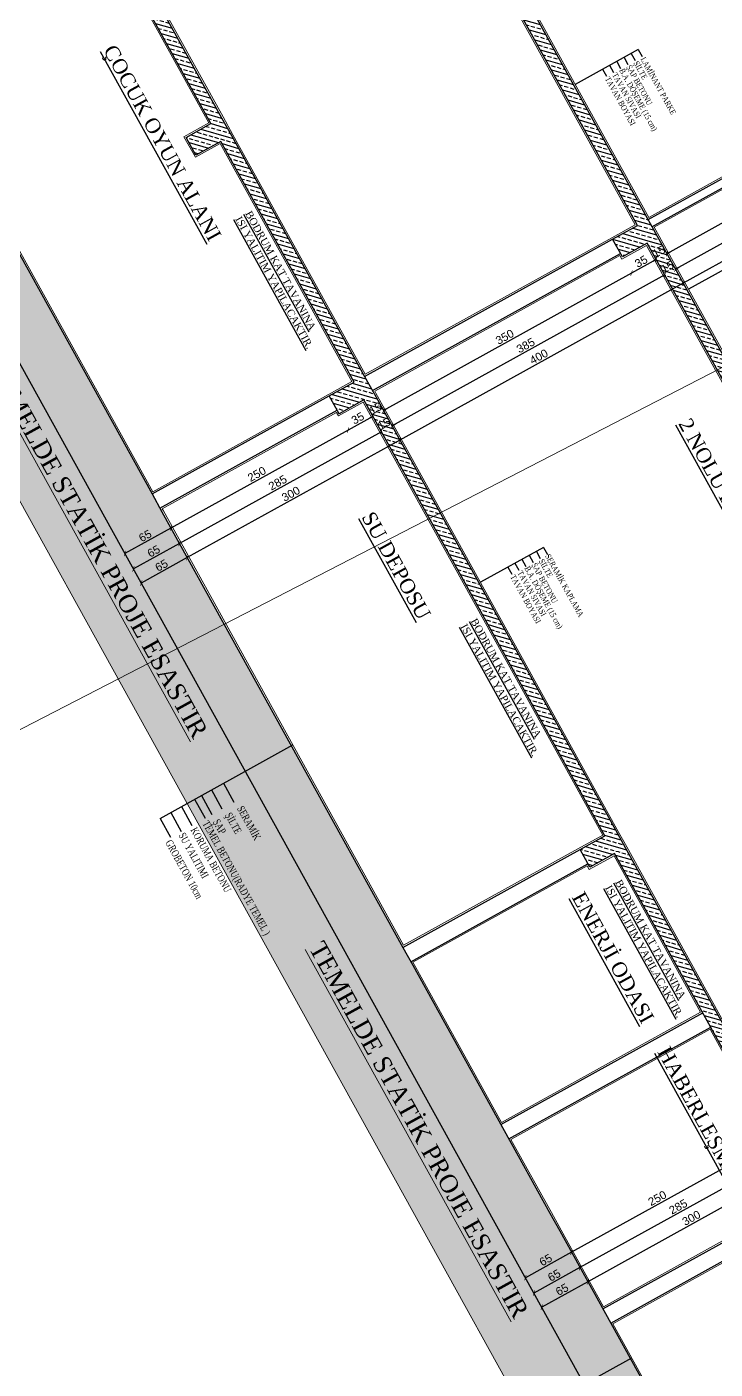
# Model space of a CAD drawing. Header units: millimetres. Extents: x 2232 to 85269, y -3593 to 5869.
# Drawn here: x 10168.6 to 10381.2, y -1411.5 to -997.1 of the extents above; entities that cross this region are included whole.
import ezdxf

# ---------------------------------------------------------------- set-up
doc = ezdxf.new("R2010")
doc.units = ezdxf.units.MM
for name, color, linetype, lineweight in [('duvar', 232, 'Continuous', 30), ('Kiris', 7, 'Continuous', 30), ('sıva iç', 21, 'Continuous', 0), ('yazı', 11, 'Continuous', 20), ('ölçü iç', 170, 'Continuous', 9), ('ÖLÇÜ İÇ', 7, 'Continuous', 9)]:
    doc.layers.add(name, color=color, linetype=linetype, lineweight=lineweight)
for name, color, linetype in [('LINES', 50, 'Continuous'), ('poz', 1, 'Continuous'), ('Standart', 7, 'Continuous'), ('Yazi', 7, 'Continuous')]:
    doc.layers.add(name, color=color, linetype=linetype)
doc.styles.add('m2', font='arial.ttf', dxfattribs={"width": 0.8, "height": 16})
doc.styles.get("Standard").update_dxf_attribs({"font": 'arial.ttf'})
doc.styles.add('Times roman', font='times.ttf')
doc.styles.add('UNIVCH', font='times.ttf', dxfattribs={"width": 0.7})
doc.dimstyles.new('zulay iç ölçü', dxfattribs={"dimtxt": 10, "dimasz": 5, "dimexe": 0.18, "dimexo": 0, "dimgap": 2, "dimtad": 3, "dimdec": 0, "dimzin": 0, "dimdsep": 46, "dimtxsty": 'Standard', "dimblk": 'ARCHTICK', "dimcen": 0.09, "dimse1": 1, "dimse2": 1, "dimadec": 0, "dimazin": 0, "dimtfac": 1, "dimtdec": 0, "dimtix": 1, "dimtofl": 0, "dimtmove": 0, "dimatfit": 3, "dimldrblk": 'ARCHTICK', "dimfxl": 1, "dimtolj": 1, "dimtzin": 0, "dimarcsym": 0})
pattern_1 = [(45, (0, 0), (-7.071068, 7.071068), []), (45, (7.071, 0), (-7.071068, 7.071068), [5, -2.5])]

# ---------------------------------------------------------------- blocks, each defined once
blk = doc.blocks.new('IDE830Entity147')
at = {"layer": 'Standart', "linetype": 'Continuous', "lineweight": -3}
h = blk.add_hatch(dxfattribs=at)
h.set_pattern_fill('ANSI33', color=171, scale=40, style=0)
h.set_pattern_definition(pattern_1)
h.paths.add_polyline_path([(1435, 35), (1000, 35), (1000, 50), (1435, 50)])
blk = doc.blocks.new('IDE830Entity148')
at = {"layer": 'Standart', "linetype": 'Continuous', "lineweight": -3}
h = blk.add_hatch(dxfattribs=at)
h.set_pattern_fill('ANSI33', color=171, scale=40, style=0)
h.set_pattern_definition(pattern_1)
h.paths.add_polyline_path([(1800, 35), (1460, 35), (1460, 50), (1800, 50)])
blk = doc.blocks.new('IDE830Entity149')
at = {"layer": 'Standart', "linetype": 'Continuous', "lineweight": -3}
h = blk.add_hatch(dxfattribs=at)
h.set_pattern_fill('ANSI33', color=171, scale=40, style=0)
h.set_pattern_definition(pattern_1)
h.paths.add_polyline_path([(2440, 35), (1825, 35), (1825, 50), (2440, 50)])
blk = doc.blocks.new('IDE830Entity150')
at = {"layer": 'Standart', "linetype": 'Continuous', "lineweight": -3}
h = blk.add_hatch(dxfattribs=at)
h.set_pattern_fill('ANSI33', color=171, scale=40, style=0)
h.set_pattern_definition(pattern_1)
h.paths.add_polyline_path([(2815, 35), (2465, 35), (2465, 50), (2815, 50)])
blk = doc.blocks.new('IDE830Entity155')
at = {"layer": 'Standart', "linetype": 'Continuous', "lineweight": -3}
h = blk.add_hatch(dxfattribs=at)
h.set_pattern_fill('ANSI33', color=171, scale=40, style=0)
h.set_pattern_definition(pattern_1)
h.paths.add_polyline_path([(2465, 0), (2440, 0), (2440, 50), (2465, 50)])
blk = doc.blocks.new('IDE830Entity156')
at = {"layer": 'Standart', "linetype": 'Continuous', "lineweight": -3}
h = blk.add_hatch(dxfattribs=at)
h.set_pattern_fill('ANSI33', color=171, scale=40, style=0)
h.set_pattern_definition(pattern_1)
h.paths.add_polyline_path([(1825, 0), (1800, 0), (1800, 50), (1825, 50)])
blk = doc.blocks.new('IDE830Entity157')
at = {"layer": 'Standart', "linetype": 'Continuous', "lineweight": -3}
h = blk.add_hatch(dxfattribs=at)
h.set_pattern_fill('ANSI33', color=171, scale=40, style=0)
h.set_pattern_definition(pattern_1)
h.paths.add_polyline_path([(1460, 0), (1435, 0), (1435, 50), (1460, 50)])
blk = doc.blocks.new('IDE830Entity161')
at = {"layer": 'Standart', "linetype": 'Continuous', "lineweight": -3}
h = blk.add_hatch(dxfattribs=at)
h.set_pattern_fill('ANSI33', color=171, scale=40, style=0)
h.set_pattern_definition(pattern_1)
h.paths.add_polyline_path([(3260, -315), (-50, -315), (-50, -250), (3260, -250)])
blk = doc.blocks.new('IDE830Entity421')
at = {"layer": 'Standart', "color": 159, "linetype": 'Continuous', "lineweight": -3}
blk.add_lwpolyline([(1435, 35), (1000, 35)], dxfattribs=at)
blk = doc.blocks.new('IDE830Entity422')
at = {"layer": 'Standart', "color": 159, "linetype": 'Continuous', "lineweight": -3}
blk.add_lwpolyline([(1000, 50), (1435, 50)], dxfattribs=at)
blk = doc.blocks.new('IDE830Entity423')
at = {"layer": 'Standart', "color": 159, "linetype": 'Continuous', "lineweight": -3}
blk.add_lwpolyline([(1435, 50), (1460, 50)], dxfattribs=at)
blk = doc.blocks.new('IDE830Entity424')
at = {"layer": 'Standart', "color": 159, "linetype": 'Continuous', "lineweight": -3}
blk.add_lwpolyline([(1800, 35), (1460, 35)], dxfattribs=at)
blk = doc.blocks.new('IDE830Entity425')
at = {"layer": 'Standart', "color": 159, "linetype": 'Continuous', "lineweight": -3}
blk.add_lwpolyline([(1460, 50), (1800, 50)], dxfattribs=at)
blk = doc.blocks.new('IDE830Entity426')
at = {"layer": 'Standart', "color": 159, "linetype": 'Continuous', "lineweight": -3}
blk.add_lwpolyline([(1800, 50), (1825, 50)], dxfattribs=at)
blk = doc.blocks.new('IDE830Entity427')
at = {"layer": 'Standart', "color": 159, "linetype": 'Continuous', "lineweight": -3}
blk.add_lwpolyline([(2440, 35), (1825, 35)], dxfattribs=at)
blk = doc.blocks.new('IDE830Entity428')
at = {"layer": 'Standart', "color": 159, "linetype": 'Continuous', "lineweight": -3}
blk.add_lwpolyline([(1825, 50), (2440, 50)], dxfattribs=at)
blk = doc.blocks.new('IDE830Entity429')
at = {"layer": 'Standart', "color": 159, "linetype": 'Continuous', "lineweight": -3}
blk.add_lwpolyline([(2440, 50), (2465, 50)], dxfattribs=at)
blk = doc.blocks.new('IDE830Entity430')
at = {"layer": 'Standart', "color": 159, "linetype": 'Continuous', "lineweight": -3}
blk.add_lwpolyline([(2815, 35), (2465, 35)], dxfattribs=at)
blk = doc.blocks.new('IDE830Entity431')
at = {"layer": 'Standart', "color": 159, "linetype": 'Continuous', "lineweight": -3}
blk.add_lwpolyline([(2465, 50), (2815, 50)], dxfattribs=at)
blk = doc.blocks.new('IDE830Entity444')
at = {"layer": 'Standart', "color": 159, "linetype": 'Continuous', "lineweight": -3}
blk.add_lwpolyline([(2440, 0), (2440, 35)], dxfattribs=at)
blk = doc.blocks.new('IDE830Entity445')
at = {"layer": 'Standart', "color": 159, "linetype": 'Continuous', "lineweight": -3}
blk.add_lwpolyline([(2465, 0), (2440, 0)], dxfattribs=at)
blk = doc.blocks.new('IDE830Entity446')
at = {"layer": 'Standart', "color": 159, "linetype": 'Continuous', "lineweight": -3}
blk.add_lwpolyline([(1800, 0), (1800, 35)], dxfattribs=at)
blk = doc.blocks.new('IDE830Entity447')
at = {"layer": 'Standart', "color": 159, "linetype": 'Continuous', "lineweight": -3}
blk.add_lwpolyline([(1825, 0), (1800, 0)], dxfattribs=at)
blk = doc.blocks.new('IDE830Entity448')
at = {"layer": 'Standart', "color": 159, "linetype": 'Continuous', "lineweight": -3}
blk.add_lwpolyline([(1435, 0), (1435, 35)], dxfattribs=at)
blk = doc.blocks.new('IDE830Entity449')
at = {"layer": 'Standart', "color": 159, "linetype": 'Continuous', "lineweight": -3}
blk.add_lwpolyline([(1460, 0), (1435, 0)], dxfattribs=at)
blk = doc.blocks.new('IDE830Entity479')
at = {"layer": 'Standart', "color": 159, "linetype": 'Continuous', "lineweight": -3}
blk.add_lwpolyline([(1460, 35), (1460, 0)], dxfattribs=at)
blk = doc.blocks.new('IDE830Entity480')
at = {"layer": 'Standart', "color": 159, "linetype": 'Continuous', "lineweight": -3}
blk.add_lwpolyline([(1825, 35), (1825, 0)], dxfattribs=at)
blk = doc.blocks.new('IDE830Entity481')
at = {"layer": 'Standart', "color": 159, "linetype": 'Continuous', "lineweight": -3}
blk.add_lwpolyline([(2465, 35), (2465, 0)], dxfattribs=at)
blk = doc.blocks.new('IDE830Entity485')
at = {"layer": 'Standart', "color": 159, "linetype": 'Continuous', "lineweight": -3}
blk.add_lwpolyline([(3260, -315), (-50, -315)], dxfattribs=at)
blk = doc.blocks.new('IDE830Entity710')
at = {"layer": 'Standart', "color": 159, "linetype": 'Continuous', "lineweight": -3}
blk.add_lwpolyline([(1435, -250), (1800, -250)], dxfattribs=at)
blk = doc.blocks.new('IDE830Entity711')
at = {"layer": 'Standart', "color": 159, "linetype": 'Continuous', "lineweight": -3}
blk.add_lwpolyline([(1800, -250), (1825, -250)], dxfattribs=at)
blk = doc.blocks.new('IDE830Entity712')
at = {"layer": 'Standart', "color": 159, "linetype": 'Continuous', "lineweight": -3}
blk.add_lwpolyline([(1825, -250), (2440, -250)], dxfattribs=at)
blk = doc.blocks.new('IDE830Entity713')
at = {"layer": 'Standart', "color": 159, "linetype": 'Continuous', "lineweight": -3}
blk.add_lwpolyline([(2440, -250), (2465, -250)], dxfattribs=at)
blk = doc.blocks.new('IDE830Entity714')
at = {"layer": 'Standart', "color": 159, "linetype": 'Continuous', "lineweight": -3}
blk.add_lwpolyline([(2465, -250), (2815, -250)], dxfattribs=at)
blk = doc.blocks.new('IDE830Entity715')
at = {"layer": 'Standart', "color": 159, "linetype": 'Continuous', "lineweight": -3}
blk.add_lwpolyline([(2815, -250), (2840, -250)], dxfattribs=at)
blk = doc.blocks.new('IDE830Entity716')
at = {"layer": 'Standart', "color": 159, "linetype": 'Continuous', "lineweight": -3}
blk.add_lwpolyline([(2840, -250), (3235, -250)], dxfattribs=at)
blk = doc.blocks.new('IDE830Entity87')
at = {"layer": 'Standart', "linetype": 'Continuous', "lineweight": -3}
h = blk.add_hatch(dxfattribs=at)
h.set_pattern_fill('ANSI33', color=171, scale=40, style=0)
h.set_pattern_definition(pattern_1)
h.paths.add_polyline_path([(2440, 1335), (1825, 1335), (1825, 1350), (2440, 1350)])
blk = doc.blocks.new('IDE830Entity88')
at = {"layer": 'Standart', "linetype": 'Continuous', "lineweight": -3}
h = blk.add_hatch(dxfattribs=at)
h.set_pattern_fill('ANSI33', color=171, scale=40, style=0)
h.set_pattern_definition(pattern_1)
h.paths.add_polyline_path([(1800, 1335), (1460, 1335), (1460, 1350), (1800, 1350)])
blk = doc.blocks.new('IDE830Entity96')
at = {"layer": 'Standart', "linetype": 'Continuous', "lineweight": -3}
h = blk.add_hatch(dxfattribs=at)
h.set_pattern_fill('ANSI33', color=171, scale=40, style=0)
h.set_pattern_definition(pattern_1)
h.paths.add_polyline_path([(1825, 1300), (1800, 1300), (1800, 1350), (1825, 1350)])
blk = doc.blocks.new('IDE830Entity269')
at = {"layer": 'Standart', "color": 159, "linetype": 'Continuous', "lineweight": -3}
blk.add_lwpolyline([(2440, 1335), (1825, 1335)], dxfattribs=at)
blk = doc.blocks.new('IDE830Entity270')
at = {"layer": 'Standart', "color": 159, "linetype": 'Continuous', "lineweight": -3}
blk.add_lwpolyline([(1800, 1335), (1460, 1335)], dxfattribs=at)
blk = doc.blocks.new('IDE830Entity282')
at = {"layer": 'Standart', "color": 159, "linetype": 'Continuous', "lineweight": -3}
blk.add_lwpolyline([(1800, 1300), (1800, 1335)], dxfattribs=at)
blk = doc.blocks.new('IDE830Entity283')
at = {"layer": 'Standart', "color": 159, "linetype": 'Continuous', "lineweight": -3}
blk.add_lwpolyline([(1825, 1300), (1800, 1300)], dxfattribs=at)
blk = doc.blocks.new('IDE830Entity458')
at = {"layer": 'Standart', "color": 159, "linetype": 'Continuous', "lineweight": -3}
blk.add_lwpolyline([(1825, 1335), (1825, 1300)], dxfattribs=at)
blk = doc.blocks.new('tyutyu')
at = {"layer": 'Standart', "color": 159, "linetype": 'Continuous', "lineweight": -3}
blk.add_lwpolyline([(1027426.5, -397112), (1027426.5, -397062), (1030686.5, -397062)], dxfattribs=at)
at = {"layer": 'Standart'}
for name, p in [('IDE830Entity88', (1027426.5, -398412)), ('IDE830Entity96', (1027426.5, -398412)), ('IDE830Entity87', (1027426.5, -398412)), ('IDE830Entity270', (1027426.5, -398412)), ('IDE830Entity282', (1027426.5, -398412)), ('IDE830Entity269', (1027426.5, -398412)), ('IDE830Entity458', (1027426.5, -398412)), ('IDE830Entity283', (1027426.5, -398412)), ('IDE830Entity147', (1027426.5, -397512)), ('IDE830Entity422', (1027426.5, -397512)), ('IDE830Entity157', (1027426.5, -397512)), ('IDE830Entity423', (1027426.5, -397512)), ('IDE830Entity148', (1027426.5, -397512)), ('IDE830Entity425', (1027426.5, -397512)), ('IDE830Entity156', (1027426.5, -397512)), ('IDE830Entity426', (1027426.5, -397512)), ('IDE830Entity149', (1027426.5, -397512)), ('IDE830Entity428', (1027426.5, -397512)), ('IDE830Entity155', (1027426.5, -397512)), ('IDE830Entity429', (1027426.5, -397512)), ('IDE830Entity150', (1027426.5, -397512)), ('IDE830Entity431', (1027426.5, -397512)), ('IDE830Entity421', (1027426.5, -397512)), ('IDE830Entity448', (1027426.5, -397512)), ('IDE830Entity424', (1027426.5, -397512)), ('IDE830Entity479', (1027426.5, -397512)), ('IDE830Entity446', (1027426.5, -397512)), ('IDE830Entity427', (1027426.5, -397512)), ('IDE830Entity480', (1027426.5, -397512)), ('IDE830Entity444', (1027426.5, -397512)), ('IDE830Entity430', (1027426.5, -397512)), ('IDE830Entity481', (1027426.5, -397512)), ('IDE830Entity449', (1027426.5, -397512)), ('IDE830Entity447', (1027426.5, -397512)), ('IDE830Entity445', (1027426.5, -397512)), ('IDE830Entity161', (1027426.5, -397512)), ('IDE830Entity710', (1027426.5, -397512)), ('IDE830Entity711', (1027426.5, -397512)), ('IDE830Entity712', (1027426.5, -397512)), ('IDE830Entity713', (1027426.5, -397512)), ('IDE830Entity714', (1027426.5, -397512)), ('IDE830Entity715', (1027426.5, -397512)), ('IDE830Entity716', (1027426.5, -397512)), ('IDE830Entity485', (1027426.5, -397512))]:
    blk.add_blockref(name, p, dxfattribs=at)
blk = doc.blocks.new('_ArchTick')
at = {"color": 0, "linetype": 'ByBlock', "const_width": 0.15}
blk.add_lwpolyline([(-0.5, -0.5), (0.5, 0.5)], dxfattribs=at)
blk = doc.blocks.new('*D2449')
at = {"layer": 'Defpoints', "color": 0, "transparency": 16777216}
for p in [(661177.2, -127128.5), (661187, -127378.5), (661204.5, -127378.5)]:
    blk.add_point(p, dxfattribs=at)
at = {"layer": 'ÖLÇÜ İÇ', "color": 0, "lineweight": -2, "transparency": 16777216}
blk.add_line((661204.5, -127128.5), (661204.5, -127378.5), dxfattribs=at)
at = {"layer": 'ÖLÇÜ İÇ', "color": 0, "lineweight": -2, "transparency": 16777216, "xscale": 5, "yscale": 5, "zscale": 5}
for p, rotation in [((661204.5, -127128.5), 90), ((661204.5, -127378.5), 270)]:
    blk.add_blockref('_ArchTick', p, dxfattribs=dict(at, rotation=rotation))
at = {"layer": 'ÖLÇÜ İÇ', "color": 0, "transparency": 16777216, "insert": (661197.5, -127253.5), "char_height": 10, "attachment_point": 5, "rotation": 90}
blk.add_mtext('\\A1;250', dxfattribs=at)
blk = doc.blocks.new('*D2450')
at = {"layer": 'Defpoints', "color": 0, "transparency": 16777216}
for p in [(661246.2, -127078.5), (661246.2, -127378.5), (661246.2, -127378.5)]:
    blk.add_point(p, dxfattribs=at)
at = {"layer": 'ÖLÇÜ İÇ', "color": 0, "lineweight": -2, "transparency": 16777216}
blk.add_line((661246.2, -127078.5), (661246.2, -127378.5), dxfattribs=at)
at = {"layer": 'ÖLÇÜ İÇ', "color": 0, "lineweight": -2, "transparency": 16777216, "xscale": 5, "yscale": 5, "zscale": 5}
for p, rotation in [((661246.2, -127078.5), 90), ((661246.2, -127378.5), 270)]:
    blk.add_blockref('_ArchTick', p, dxfattribs=dict(at, rotation=rotation))
at = {"layer": 'ÖLÇÜ İÇ', "color": 0, "transparency": 16777216, "insert": (661239.2, -127228.5), "char_height": 10, "attachment_point": 5, "rotation": 90}
blk.add_mtext('\\A1;300', dxfattribs=at)
blk = doc.blocks.new('*D2453')
at = {"layer": 'Defpoints', "color": 0, "transparency": 16777216}
for p in [(661246.2, -128078.5), (661246.2, -128143.5), (661246.2, -128143.5)]:
    blk.add_point(p, dxfattribs=at)
at = {"layer": 'ÖLÇÜ İÇ', "color": 0, "lineweight": -2, "transparency": 16777216}
blk.add_line((661246.2, -128078.5), (661246.2, -128143.5), dxfattribs=at)
at = {"layer": 'ÖLÇÜ İÇ', "color": 0, "lineweight": -2, "transparency": 16777216, "xscale": 5, "yscale": 5, "zscale": 5}
for p, rotation in [((661246.2, -128078.5), 90), ((661246.2, -128143.5), 270)]:
    blk.add_blockref('_ArchTick', p, dxfattribs=dict(at, rotation=rotation))
at = {"layer": 'ÖLÇÜ İÇ', "color": 0, "transparency": 16777216, "insert": (661239.2, -128111), "char_height": 10, "attachment_point": 5, "rotation": 90}
blk.add_mtext('\\A1;65', dxfattribs=at)
blk = doc.blocks.new('*D2463')
at = {"layer": 'Defpoints', "color": 0, "transparency": 16777216}
for p in [(661178.9, -127093.5), (661226.2, -127378.5), (661226.2, -127378.5)]:
    blk.add_point(p, dxfattribs=at)
at = {"layer": 'ÖLÇÜ İÇ', "color": 0, "lineweight": -2, "transparency": 16777216}
blk.add_line((661226.2, -127093.5), (661226.2, -127378.5), dxfattribs=at)
at = {"layer": 'ÖLÇÜ İÇ', "color": 0, "lineweight": -2, "transparency": 16777216, "xscale": 5, "yscale": 5, "zscale": 5}
for p, rotation in [((661226.2, -127093.5), 90), ((661226.2, -127378.5), 270)]:
    blk.add_blockref('_ArchTick', p, dxfattribs=dict(at, rotation=rotation))
at = {"layer": 'ÖLÇÜ İÇ', "color": 0, "transparency": 16777216, "insert": (661219.2, -127236), "char_height": 10, "attachment_point": 5, "rotation": 90}
blk.add_mtext('\\A1;285', dxfattribs=at)
blk = doc.blocks.new('*D2464')
at = {"layer": 'Defpoints', "color": 0, "transparency": 16777216}
for p in [(661197.5, -127378.5), (661197.5, -127393.5), (661204.5, -127393.5)]:
    blk.add_point(p, dxfattribs=at)
at = {"layer": 'ÖLÇÜ İÇ', "color": 0, "lineweight": -2, "transparency": 16777216}
for p, q in [((661204.5, -127378.5), (661204.5, -127373.5)), ((661204.5, -127393.5), (661204.5, -127398.5))]:
    blk.add_line(p, q, dxfattribs=at)
at = {"layer": 'ÖLÇÜ İÇ', "color": 0, "lineweight": -2, "transparency": 16777216, "xscale": 5, "yscale": 5, "zscale": 5}
for p, rotation in [((661204.5, -127378.5), 270), ((661204.5, -127393.5), 90)]:
    blk.add_blockref('_ArchTick', p, dxfattribs=dict(at, rotation=rotation))
at = {"layer": 'ÖLÇÜ İÇ', "color": 0, "transparency": 16777216, "insert": (661197.5, -127386), "char_height": 10, "attachment_point": 5, "rotation": 90}
blk.add_mtext('\\A1;15', dxfattribs=at)
blk = doc.blocks.new('*D2465')
at = {"layer": 'Defpoints', "color": 0, "transparency": 16777216}
for p in [(661197.5, -127393.5), (661177.2, -127428.5), (661204.5, -127428.5)]:
    blk.add_point(p, dxfattribs=at)
at = {"layer": 'ÖLÇÜ İÇ', "color": 0, "lineweight": -2, "transparency": 16777216}
blk.add_line((661204.5, -127393.5), (661204.5, -127428.5), dxfattribs=at)
at = {"layer": 'ÖLÇÜ İÇ', "color": 0, "lineweight": -2, "transparency": 16777216, "xscale": 5, "yscale": 5, "zscale": 5}
for p, rotation in [((661204.5, -127393.5), 90), ((661204.5, -127428.5), 270)]:
    blk.add_blockref('_ArchTick', p, dxfattribs=dict(at, rotation=rotation))
at = {"layer": 'ÖLÇÜ İÇ', "color": 0, "transparency": 16777216, "insert": (661197.5, -127411), "char_height": 10, "attachment_point": 5, "rotation": 90}
blk.add_mtext('\\A1;35', dxfattribs=at)
blk = doc.blocks.new('*D2466')
at = {"layer": 'Defpoints', "color": 0, "transparency": 16777216}
for p in [(661177.2, -127428.5), (661187, -127778.5), (661204.5, -127778.5)]:
    blk.add_point(p, dxfattribs=at)
at = {"layer": 'ÖLÇÜ İÇ', "color": 0, "lineweight": -2, "transparency": 16777216}
blk.add_line((661204.5, -127428.5), (661204.5, -127778.5), dxfattribs=at)
at = {"layer": 'ÖLÇÜ İÇ', "color": 0, "lineweight": -2, "transparency": 16777216, "xscale": 5, "yscale": 5, "zscale": 5}
for p, rotation in [((661204.5, -127428.5), 90), ((661204.5, -127778.5), 270)]:
    blk.add_blockref('_ArchTick', p, dxfattribs=dict(at, rotation=rotation))
at = {"layer": 'ÖLÇÜ İÇ', "color": 0, "transparency": 16777216, "insert": (661197.5, -127603.5), "char_height": 10, "attachment_point": 5, "rotation": 90}
blk.add_mtext('\\A1;350', dxfattribs=at)
blk = doc.blocks.new('*D2467')
at = {"layer": 'Defpoints', "color": 0, "transparency": 16777216}
for p in [(661246.2, -127378.5), (661246.2, -127778.5), (661246.2, -127778.5)]:
    blk.add_point(p, dxfattribs=at)
at = {"layer": 'ÖLÇÜ İÇ', "color": 0, "lineweight": -2, "transparency": 16777216}
blk.add_line((661246.2, -127378.5), (661246.2, -127778.5), dxfattribs=at)
at = {"layer": 'ÖLÇÜ İÇ', "color": 0, "lineweight": -2, "transparency": 16777216, "xscale": 5, "yscale": 5, "zscale": 5}
for p, rotation in [((661246.2, -127378.5), 90), ((661246.2, -127778.5), 270)]:
    blk.add_blockref('_ArchTick', p, dxfattribs=dict(at, rotation=rotation))
at = {"layer": 'ÖLÇÜ İÇ', "color": 0, "transparency": 16777216, "insert": (661239.2, -127578.5), "char_height": 10, "attachment_point": 5, "rotation": 90}
blk.add_mtext('\\A1;400', dxfattribs=at)
blk = doc.blocks.new('*D2468')
at = {"layer": 'Defpoints', "color": 0, "transparency": 16777216}
for p in [(661221, -127378.5), (661178.9, -127393.5), (661226.2, -127393.5)]:
    blk.add_point(p, dxfattribs=at)
at = {"layer": 'ÖLÇÜ İÇ', "color": 0, "lineweight": -2, "transparency": 16777216}
for p, q in [((661226.2, -127378.5), (661226.2, -127373.5)), ((661226.2, -127393.5), (661226.2, -127398.5))]:
    blk.add_line(p, q, dxfattribs=at)
at = {"layer": 'ÖLÇÜ İÇ', "color": 0, "lineweight": -2, "transparency": 16777216, "xscale": 5, "yscale": 5, "zscale": 5}
for p, rotation in [((661226.2, -127378.5), 270), ((661226.2, -127393.5), 90)]:
    blk.add_blockref('_ArchTick', p, dxfattribs=dict(at, rotation=rotation))
at = {"layer": 'ÖLÇÜ İÇ', "color": 0, "transparency": 16777216, "insert": (661219.2, -127386), "char_height": 10, "attachment_point": 5, "rotation": 90}
blk.add_mtext('\\A1;15', dxfattribs=at)
blk = doc.blocks.new('*D2469')
at = {"layer": 'Defpoints', "color": 0, "transparency": 16777216}
for p in [(661178.9, -127393.5), (661226.2, -127778.5), (661226.2, -127778.5)]:
    blk.add_point(p, dxfattribs=at)
at = {"layer": 'ÖLÇÜ İÇ', "color": 0, "lineweight": -2, "transparency": 16777216}
blk.add_line((661226.2, -127393.5), (661226.2, -127778.5), dxfattribs=at)
at = {"layer": 'ÖLÇÜ İÇ', "color": 0, "lineweight": -2, "transparency": 16777216, "xscale": 5, "yscale": 5, "zscale": 5}
for p, rotation in [((661226.2, -127393.5), 90), ((661226.2, -127778.5), 270)]:
    blk.add_blockref('_ArchTick', p, dxfattribs=dict(at, rotation=rotation))
at = {"layer": 'ÖLÇÜ İÇ', "color": 0, "transparency": 16777216, "insert": (661219.2, -127586), "char_height": 10, "attachment_point": 5, "rotation": 90}
blk.add_mtext('\\A1;385', dxfattribs=at)
blk = doc.blocks.new('*D2470')
at = {"layer": 'Defpoints', "color": 0, "transparency": 16777216}
for p in [(661197.5, -127778.5), (661197.5, -127793.5), (661204.5, -127793.5)]:
    blk.add_point(p, dxfattribs=at)
at = {"layer": 'ÖLÇÜ İÇ', "color": 0, "lineweight": -2, "transparency": 16777216}
for p, q in [((661204.5, -127778.5), (661204.5, -127773.5)), ((661204.5, -127793.5), (661204.5, -127798.5))]:
    blk.add_line(p, q, dxfattribs=at)
at = {"layer": 'ÖLÇÜ İÇ', "color": 0, "lineweight": -2, "transparency": 16777216, "xscale": 5, "yscale": 5, "zscale": 5}
for p, rotation in [((661204.5, -127778.5), 270), ((661204.5, -127793.5), 90)]:
    blk.add_blockref('_ArchTick', p, dxfattribs=dict(at, rotation=rotation))
at = {"layer": 'ÖLÇÜ İÇ', "color": 0, "transparency": 16777216, "insert": (661197.5, -127786), "char_height": 10, "attachment_point": 5, "rotation": 90}
blk.add_mtext('\\A1;15', dxfattribs=at)
blk = doc.blocks.new('*D2477')
at = {"layer": 'Defpoints', "color": 0, "transparency": 16777216}
for p in [(661204.5, -128078.5), (661204.5, -128143.5), (661204.5, -128143.5)]:
    blk.add_point(p, dxfattribs=at)
at = {"layer": 'ÖLÇÜ İÇ', "color": 0, "lineweight": -2, "transparency": 16777216}
blk.add_line((661204.5, -128078.5), (661204.5, -128143.5), dxfattribs=at)
at = {"layer": 'ÖLÇÜ İÇ', "color": 0, "lineweight": -2, "transparency": 16777216, "xscale": 5, "yscale": 5, "zscale": 5}
for p, rotation in [((661204.5, -128078.5), 90), ((661204.5, -128143.5), 270)]:
    blk.add_blockref('_ArchTick', p, dxfattribs=dict(at, rotation=rotation))
at = {"layer": 'ÖLÇÜ İÇ', "color": 0, "transparency": 16777216, "insert": (661197.5, -128111), "char_height": 10, "attachment_point": 5, "rotation": 90}
blk.add_mtext('\\A1;65', dxfattribs=at)
blk = doc.blocks.new('*D2471')
at = {"layer": 'Defpoints', "color": 0, "transparency": 16777216}
for p in [(661197.5, -127793.5), (661177.2, -127828.5), (661204.5, -127828.5)]:
    blk.add_point(p, dxfattribs=at)
at = {"layer": 'ÖLÇÜ İÇ', "color": 0, "lineweight": -2, "transparency": 16777216}
blk.add_line((661204.5, -127793.5), (661204.5, -127828.5), dxfattribs=at)
at = {"layer": 'ÖLÇÜ İÇ', "color": 0, "lineweight": -2, "transparency": 16777216, "xscale": 5, "yscale": 5, "zscale": 5}
for p, rotation in [((661204.5, -127793.5), 90), ((661204.5, -127828.5), 270)]:
    blk.add_blockref('_ArchTick', p, dxfattribs=dict(at, rotation=rotation))
at = {"layer": 'ÖLÇÜ İÇ', "color": 0, "transparency": 16777216, "insert": (661197.5, -127811), "char_height": 10, "attachment_point": 5, "rotation": 90}
blk.add_mtext('\\A1;35', dxfattribs=at)
blk = doc.blocks.new('*D2472')
at = {"layer": 'Defpoints', "color": 0, "transparency": 16777216}
for p in [(661177.2, -127828.5), (661187, -128078.5), (661204.5, -128078.5)]:
    blk.add_point(p, dxfattribs=at)
at = {"layer": 'ÖLÇÜ İÇ', "color": 0, "lineweight": -2, "transparency": 16777216}
blk.add_line((661204.5, -127828.5), (661204.5, -128078.5), dxfattribs=at)
at = {"layer": 'ÖLÇÜ İÇ', "color": 0, "lineweight": -2, "transparency": 16777216, "xscale": 5, "yscale": 5, "zscale": 5}
for p, rotation in [((661204.5, -127828.5), 90), ((661204.5, -128078.5), 270)]:
    blk.add_blockref('_ArchTick', p, dxfattribs=dict(at, rotation=rotation))
at = {"layer": 'ÖLÇÜ İÇ', "color": 0, "transparency": 16777216, "insert": (661197.5, -127953.5), "char_height": 10, "attachment_point": 5, "rotation": 90}
blk.add_mtext('\\A1;250', dxfattribs=at)
blk = doc.blocks.new('*D2473')
at = {"layer": 'Defpoints', "color": 0, "transparency": 16777216}
for p in [(661246.2, -127778.5), (661246.2, -128078.5), (661246.2, -128078.5)]:
    blk.add_point(p, dxfattribs=at)
at = {"layer": 'ÖLÇÜ İÇ', "color": 0, "lineweight": -2, "transparency": 16777216}
blk.add_line((661246.2, -127778.5), (661246.2, -128078.5), dxfattribs=at)
at = {"layer": 'ÖLÇÜ İÇ', "color": 0, "lineweight": -2, "transparency": 16777216, "xscale": 5, "yscale": 5, "zscale": 5}
for p, rotation in [((661246.2, -127778.5), 90), ((661246.2, -128078.5), 270)]:
    blk.add_blockref('_ArchTick', p, dxfattribs=dict(at, rotation=rotation))
at = {"layer": 'ÖLÇÜ İÇ', "color": 0, "transparency": 16777216, "insert": (661239.2, -127928.5), "char_height": 10, "attachment_point": 5, "rotation": 90}
blk.add_mtext('\\A1;300', dxfattribs=at)
blk = doc.blocks.new('*D2474')
at = {"layer": 'Defpoints', "color": 0, "transparency": 16777216}
for p in [(661221, -127778.5), (661178.9, -127793.5), (661226.2, -127793.5)]:
    blk.add_point(p, dxfattribs=at)
at = {"layer": 'ÖLÇÜ İÇ', "color": 0, "lineweight": -2, "transparency": 16777216}
for p, q in [((661226.2, -127778.5), (661226.2, -127773.5)), ((661226.2, -127793.5), (661226.2, -127798.5))]:
    blk.add_line(p, q, dxfattribs=at)
at = {"layer": 'ÖLÇÜ İÇ', "color": 0, "lineweight": -2, "transparency": 16777216, "xscale": 5, "yscale": 5, "zscale": 5}
for p, rotation in [((661226.2, -127778.5), 270), ((661226.2, -127793.5), 90)]:
    blk.add_blockref('_ArchTick', p, dxfattribs=dict(at, rotation=rotation))
at = {"layer": 'ÖLÇÜ İÇ', "color": 0, "transparency": 16777216, "insert": (661219.2, -127786), "char_height": 10, "attachment_point": 5, "rotation": 90}
blk.add_mtext('\\A1;15', dxfattribs=at)
blk = doc.blocks.new('*D2475')
at = {"layer": 'Defpoints', "color": 0, "transparency": 16777216}
for p in [(661178.9, -127793.5), (661226.2, -128078.5), (661226.2, -128078.5)]:
    blk.add_point(p, dxfattribs=at)
at = {"layer": 'ÖLÇÜ İÇ', "color": 0, "lineweight": -2, "transparency": 16777216}
blk.add_line((661226.2, -127793.5), (661226.2, -128078.5), dxfattribs=at)
at = {"layer": 'ÖLÇÜ İÇ', "color": 0, "lineweight": -2, "transparency": 16777216, "xscale": 5, "yscale": 5, "zscale": 5}
for p, rotation in [((661226.2, -127793.5), 90), ((661226.2, -128078.5), 270)]:
    blk.add_blockref('_ArchTick', p, dxfattribs=dict(at, rotation=rotation))
at = {"layer": 'ÖLÇÜ İÇ', "color": 0, "transparency": 16777216, "insert": (661219.2, -127936), "char_height": 10, "attachment_point": 5, "rotation": 90}
blk.add_mtext('\\A1;285', dxfattribs=at)
blk = doc.blocks.new('*D2476')
at = {"layer": 'Defpoints', "color": 0, "transparency": 16777216}
for p in [(661226.2, -128078.5), (661226.2, -128143.5), (661226.2, -128143.5)]:
    blk.add_point(p, dxfattribs=at)
at = {"layer": 'ÖLÇÜ İÇ', "color": 0, "lineweight": -2, "transparency": 16777216}
blk.add_line((661226.2, -128078.5), (661226.2, -128143.5), dxfattribs=at)
at = {"layer": 'ÖLÇÜ İÇ', "color": 0, "lineweight": -2, "transparency": 16777216, "xscale": 5, "yscale": 5, "zscale": 5}
for p, rotation in [((661226.2, -128078.5), 90), ((661226.2, -128143.5), 270)]:
    blk.add_blockref('_ArchTick', p, dxfattribs=dict(at, rotation=rotation))
at = {"layer": 'ÖLÇÜ İÇ', "color": 0, "transparency": 16777216, "insert": (661219.2, -128111), "char_height": 10, "attachment_point": 5, "rotation": 90}
blk.add_mtext('\\A1;65', dxfattribs=at)
blk = doc.blocks.new('fgfd')
blk.add_polyline3d([(1156094.7, -438306.3, -138060.7), (1154059.6, -439355.5, -138060.7), (1156378.6, -446612.4, -138060.7), (1156460.8, -446945.8, -138060.7), (1156504.9, -447124.5, -138060.7)])
at = {"layer": 'LINES', "linetype": 'Continuous', "style": 'm2', "width": 0.8}
blk.add_text('TURGUT ÖZEL CAD.', height=361.382, rotation=293.0887, dxfattribs=at).set_placement((1153131.5, -439636.4))
blk = doc.blocks.new('DFGFDGHN')
at = {"layer": 'ÖLÇÜ İÇ'}
for base, p1, p2, picture, middle in [((661246.2, -127378.5), (661246.2, -127078.5), (661246.2, -127378.5), '*D2450', (661239.2, -127228.5)), ((661204.5, -127378.5), (661177.2, -127128.5), (661187, -127378.5), '*D2449', (661197.5, -127253.5)), ((661226.2, -127393.5), (661221, -127378.5), (661178.9, -127393.5), '*D2468', (661219.2, -127386)), ((661204.5, -127393.5), (661197.5, -127378.5), (661197.5, -127393.5), '*D2464', (661197.5, -127386)), ((661246.2, -127778.5), (661246.2, -127378.5), (661246.2, -127778.5), '*D2467', (661239.2, -127578.5)), ((661204.5, -127428.5), (661197.5, -127393.5), (661177.2, -127428.5), '*D2465', (661197.5, -127411)), ((661204.5, -127778.5), (661177.2, -127428.5), (661187, -127778.5), '*D2466', (661197.5, -127603.5)), ((661226.2, -127793.5), (661221, -127778.5), (661178.9, -127793.5), '*D2474', (661219.2, -127786)), ((661204.5, -127793.5), (661197.5, -127778.5), (661197.5, -127793.5), '*D2470', (661197.5, -127786)), ((661246.2, -128078.5), (661246.2, -127778.5), (661246.2, -128078.5), '*D2473', (661239.2, -127928.5)), ((661204.5, -127828.5), (661197.5, -127793.5), (661177.2, -127828.5), '*D2471', (661197.5, -127811)), ((661204.5, -128078.5), (661177.2, -127828.5), (661187, -128078.5), '*D2472', (661197.5, -127953.5)), ((661204.5, -128143.5), (661204.5, -128078.5), (661204.5, -128143.5), '*D2477', (661197.5, -128111)), ((661226.2, -128143.5), (661226.2, -128078.5), (661226.2, -128143.5), '*D2476', (661219.2, -128111)), ((661246.2, -128143.5), (661246.2, -128078.5), (661246.2, -128143.5), '*D2453', (661239.2, -128111))]:
    dim = blk.add_linear_dim(base=base, p1=p1, p2=p2, angle=90, dimstyle='zulay iç ölçü', dxfattribs=at)
    dim.commit()
    dim.dimension.update_dxf_attribs({"geometry": picture, "text_midpoint": middle})
for base, p1, p2, picture, middle in [((661226.2, -127378.5), (661178.9, -127093.5), (661226.2, -127378.5), '*D2463', (661219.2, -127236)), ((661226.2, -127778.5), (661178.9, -127393.5), (661226.2, -127778.5), '*D2469', (661219.2, -127586)), ((661226.2, -128078.5), (661178.9, -127793.5), (661226.2, -128078.5), '*D2475', (661219.2, -127936))]:
    dim = blk.add_linear_dim(base=base, p1=p1, p2=p2, angle=90, dimstyle='zulay iç ölçü', override={"dimtmove": 1}, dxfattribs=at)
    dim.commit()
    dim.dimension.update_dxf_attribs({"geometry": picture, "text_midpoint": middle})
blk = doc.blocks.new('TTRYRTY')
at = {"linetype": 'ByBlock', "ltscale": 50}
h = blk.add_hatch(dxfattribs=at)
h.set_pattern_fill('AR-CONC', color=252, scale=10, style=0)
h.set_pattern_definition([(50, (0, 0), (71.7260183, -6.2752135), [7.5, -82.5]), (355, (0, 0), (-13.8751334, 75.2192134), [6, -66]), (100.4514445, (5.98, -0.52), (57.8508847, 68.943999), [6.374019, -70.114211]), (46.1842, (0, 20), (106.724133, -16.551928), [11.25, -123.75]), (96.6356355, (8.89, 18.62), (93.4661946, 97.41186), [9.561034, -105.171376]), (351.184164, (0, 20), (93.4661945, 97.41186), [9, -99]), (21, (10, 15), (59.6907052, -40.261889), [7.5, -82.5]), (326, (10, 15), (24.331533, 72.5150045), [6, -66]), (71.451445, (14.974, 11.645), (84.0222377, 32.2531153), [6.374019, -70.114211]), (37.5, (0, 0), (1.21598553, 33.2893854), [0, -65.2, 0, -67, 0, -66.25]), (7.5, (0, 0), (26.3069537, 39.4411712), [0, -38.2, 0, -63.7, 0, -25.25]), (327.5, (-22.3, 0), (53.3822436, -2.2554872), [0, -25, 0, -78, 0, -103.5]), (317.5, (-32.3, 0), (58.318617, 10.0104982), [0, -32.5, 0, -51.8, 0, -73.5])])
h.paths.add_polyline_path([(1241684.9, -410783.1), (1241684.9, -410732), (1241660.6, -410732), (1241656.2, -410749.5), (1241631.2, -410749.5), (1241631.2, -410754.5), (1240121.2, -410754.5), (1240111.2, -410754.5), (1236801.2, -410754.5), (1236801.2, -410749.5), (1236776.2, -410749.5), (1236771.8, -410732), (1236749.6, -410732), (1236763.5, -410836.7), (1241679.6, -410836.7)])
h.paths.add_polyline_path([(1241721.6, -410409.5), (1241713.9, -410409.5), (1241581.2, -410409.5), (1241581.2, -410689.5), (1241583.2, -410689.5), (1241631.2, -410689.5), (1241671.2, -410689.5), (1241660.6, -410732), (1241684.9, -410732), (1241684.9, -410783.1)])
h.paths.add_polyline_path([(1236664.7, -410745.9), (1236918.1, -410745.9), (1236918.1, -410728.5), (1236664.7, -410728.5)], flags=9)
h.paths.add_polyline_path([(1241680.2, -410791.8), (1241784.2, -410791.8), (1241784.2, -410780.2), (1241680.2, -410780.2)], flags=9)
h.paths.add_polyline_path([(1241683.4, -410778.6), (1241781.5, -410778.6), (1241781.5, -410767.4), (1241683.4, -410767.4)], flags=9)
h.paths.add_polyline_path([(1236664.2, -410691.7), (1236897.7, -410691.7), (1236897.7, -410671.1), (1236664.2, -410671.1)], flags=9)
h.paths.add_polyline_path([(1236663.9, -410445.5), (1236880.9, -410445.5), (1236880.9, -410423.4), (1236663.9, -410423.4)], flags=9)
h.paths.add_polyline_path([(1236639.3, -410583.6), (1236934.3, -410583.6), (1236934.3, -410537), (1236639.3, -410537)], flags=9)
at = {"layer": 'duvar'}
for p, q in [((1238651.2, -409989.5), (1238651.2, -409739.5)), ((1238661.2, -409989.5), (1238661.2, -409739.5)), ((1238651.2, -410389.5), (1238651.2, -410039.5)), ((1238671.2, -410389.5), (1238671.2, -410039.5)), ((1239541.2, -410689.5), (1239541.2, -410404.5)), ((1239561.2, -410689.5), (1239561.2, -410404.5)), ((1239801.2, -410689.5), (1239801.2, -410404.5)), ((1239821.2, -410689.5), (1239821.2, -410404.5)), ((1238651.2, -410689.5), (1238651.2, -410439.5)), ((1238671.2, -410689.5), (1238671.2, -410439.5)), ((1239291.2, -410689.5), (1239291.2, -410439.5)), ((1239311.2, -410689.5), (1239311.2, -410439.5))]:
    blk.add_line(p, q, dxfattribs=at)
at = {"layer": 'poz'}
for p, q in [((1238461.5, -409898.5), (1238461.5, -409987.5)), ((1238461.5, -409898.5), (1238471.5, -409898.5)), ((1238750.6, -409898.5), (1238750.6, -409987.5)), ((1238461.5, -409908.5), (1238471.5, -409908.5)), ((1238461.5, -409918.5), (1238471.5, -409918.5)), ((1238461.5, -409928.8), (1238471.5, -409928.8)), ((1238461.5, -409938.8), (1238471.5, -409938.8)), ((1238461.5, -409948.8), (1238471.5, -409948.8)), ((1238942.9, -410298.5), (1238942.9, -410387.5)), ((1238942.9, -410298.5), (1238952.9, -410298.5)), ((1238942.9, -410308.5), (1238952.9, -410308.5)), ((1238942.9, -410318.5), (1238952.9, -410318.5)), ((1238942.9, -410328.8), (1238952.9, -410328.8)), ((1238942.9, -410338.8), (1238952.9, -410338.8)), ((1238942.9, -410348.8), (1238952.9, -410348.8)), ((1239006.5, -410874.8), (1239006.5, -410687.5)), ((1239871.4, -410874.8), (1239871.4, -410687.5)), ((1239006.5, -410785.3), (1239033.2, -410785.3)), ((1239006.5, -410802.3), (1239033.2, -410802.3)), ((1239006.5, -410816.4), (1239033.2, -410816.4)), ((1239006.5, -410826.1), (1239033.2, -410826.1)), ((1239006.5, -410844.6), (1239033.2, -410844.6)), ((1239006.5, -410859.7), (1239033.2, -410859.7)), ((1239006.5, -410874.8), (1239033.2, -410874.8))]:
    blk.add_line(p, q, dxfattribs=at)
at = {"layer": 'sıva iç'}
for points in [[(1238313.2, -409706.5), (1238649.2, -409706.5), (1238649.2, -409987.5), (1238313.2, -409987.5)], [(1238939.2, -409706.5), (1238678.2, -409706.5), (1238678.2, -409741.5), (1238663.2, -409741.5), (1238663.2, -409987.5), (1238939.2, -409987.5)], [(1240089.2, -410041.5), (1240084.2, -410041.5), (1240084.2, -410006.5), (1239693.2, -410006.5), (1239693.2, -410041.5), (1239664.2, -410041.5), (1239664.2, -410006.5), (1239318.2, -410006.5), (1239318.2, -410041.5), (1239289.2, -410041.5), (1239289.2, -410006.5), (1238678.2, -410006.5), (1238678.2, -410041.5), (1238673.2, -410041.5), (1238673.2, -410387.5), (1238676.2, -410387.5), (1239291.2, -410387.5), (1239316.2, -410387.5), (1239666.2, -410387.5), (1239691.2, -410387.5), (1240086.2, -410387.5), (1240089.2, -410387.5)], [(1238649.2, -410439.5), (1238649.2, -410406.5), (1238313.2, -410406.5), (1238313.2, -410441.5), (1238284.2, -410441.5), (1238284.2, -410406.5), (1237853.2, -410406.5), (1237853.2, -410439.5), (1237853.2, -410687.5), (1238286.2, -410687.5), (1238649.2, -410687.5)], [(1239289.2, -410441.5), (1239289.2, -410441.5), (1239289.2, -410406.5), (1238678.2, -410406.5), (1238678.2, -410441.5), (1238673.2, -410441.5), (1238673.2, -410687.5), (1238676.2, -410687.5), (1239289.2, -410687.5)], [(1239539.2, -410406.5), (1239318.2, -410406.5), (1239318.2, -410441.5), (1239313.2, -410441.5), (1239313.2, -410687.5), (1239316.2, -410687.5), (1239539.2, -410687.5)], [(1239799.2, -410406.5), (1239693.2, -410406.5), (1239693.2, -410441.5), (1239664.2, -410441.5), (1239664.2, -410406.5), (1239563.2, -410406.5), (1239563.2, -410687.5), (1239666.2, -410687.5), (1239691.2, -410687.5), (1239799.2, -410687.5)], [(1240089.2, -410441.5), (1240084.2, -410441.5), (1240084.2, -410406.5), (1239823.2, -410406.5), (1239823.2, -410687.5), (1240086.2, -410687.5), (1240089.2, -410687.5)]]:
    blk.add_lwpolyline(points, close=True, dxfattribs=at)
for points in [[(1238649.2, -410039.5), (1238649.2, -410006.5), (1238313.2, -410006.5)], [(1237851.2, -410387.5), (1238286.2, -410387.5), (1238311.2, -410387.5), (1238649.2, -410387.5), (1238649.2, -410039.5)], [(1236710.7, -410439.5), (1236763.5, -410836.7), (1241679.6, -410836.7), (1241721.6, -410409.5)]]:
    blk.add_lwpolyline(points, dxfattribs=at)
at = {"layer": 'Kiris'}
blk.add_blockref('tyutyu', (209424.7, -12927.5), dxfattribs=at)
at = {"layer": 'ölçü iç', "lineweight": 30}
for p in [(577494.8, -282611), (578516.7, -282611)]:
    blk.add_blockref('DFGFDGHN', p, dxfattribs=at)
at = {"layer": 'Yazi', "style": 'UNIVCH', "width": 0.7}
for s, height, p in [('LAMİNANT PARKE', 6.998, (1238473.1, -409902)), ('ŞİLTE', 7, (1238473.1, -409911.9)), ('ŞAP BETONU', 7, (1238473.1, -409922)), ('B.A. DÖŞEME (15 cm)', 6.998, (1238472.6, -409931.8)), ('TAVAN SIVASI', 6.998, (1238473.1, -409942)), ('TAVAN BOYASI', 6.998, (1238473.1, -409952.2)), ('SERAMİK KAPLAMA', 6.998, (1238953, -410302)), ('ŞİLTE', 7, (1238954.5, -410311.9)), ('ŞAP BETONU', 7, (1238954.5, -410322)), ('B.A. DÖŞEME (15 cm)', 6.998, (1238953.9, -410331.8)), ('TAVAN SIVASI', 6.998, (1238954.5, -410342)), ('TAVAN BOYASI', 6.998, (1238954.5, -410352.2))]:
    blk.add_text(s, height=height, dxfattribs=at).set_placement(p)
at = {"layer": 'Yazi', "style": 'Times roman'}
for s, height, p in [('%%U2 NOLU DÜKKAN', 17.991, (1238889.5, -410079.1)), ('%%UBODRUM KAT TAVANINA', 8.996, (1238403.5, -410421.5)), ('%%UBODRUM KAT TAVANINA', 8.996, (1238978.6, -410421.5)), ('%%UBODRUM KAT TAVANINA', 8.996, (1239347.3, -410421.5)), ('%%UISI YALITIM YAPILACAKTIR.', 8.996, (1238403.5, -410435.6)), ('%%UISI YALITIM YAPILACAKTIR.', 8.996, (1238978.6, -410435.6)), ('%%UISI YALITIM YAPILACAKTIR.', 8.996, (1239347.3, -410435.6)), ('%%UÇOCUK OYUN ALANI', 17.991, (1238142.1, -410477.4)), ('%%USU DEPOSU', 17.991, (1238800.9, -410477.4)), ('%%UENERJİ ODASI', 17.991, (1239337.5, -410477.4)), ('%%UHABERLEŞME OD.', 17.991, (1239555.8, -410477.4))]:
    blk.add_text(s, height=height, dxfattribs=at).set_placement(p)
at = {"layer": 'Yazi', "char_height": 6.998, "style": 'UNIVCH'}
for s, insert, width, attachment_point in [('{\\H1.3x;SERAMİK}', (1239041.6, -410776.9), 149.157, 1), ('{\\H1.3x;ŞİLTE}', (1239041.6, -410793.9), 149.157, 1), ('{\\H1.3x;ŞAP}', (1239041.6, -410810.9), 149.157, 1), ('{\\H1.3x;TEMEL BETONU(RADYE TEMEL ) }', (1239037, -410835.3), 238.54, 7), ('{\\fTimes New Roman|b0|i0|c162|p18;\\H1.3x;KORUMA BETONU}', (1239037, -410840), 121.526, 1), ('{\\fTimes New Roman|b0|i0|c162|p18;\\H1.3x;SU YALITIMI }', (1239035.6, -410856.1), 335.99, 1), ('{\\H1.3x;GROBETON 10cm}', (1239035.5, -410874.7), 121.526, 1)]:
    blk.add_mtext(s, dxfattribs=dict(at, insert=insert, width=width, attachment_point=attachment_point))
at = {"layer": 'yazı', "style": 'Times roman'}
for p in [(1238416.6, -410791.9), (1239235.1, -410791.9)]:
    blk.add_text('%%UTEMELDE STATİK PROJE ESASTIR', height=21.767, dxfattribs=at).set_placement(p)
blk = doc.blocks.new('GGGGG')
at = {"layer": 'sıva iç', "rotation": 298.9508757840127}
blk.add_blockref('TTRYRTY', (914553.9, 843877.3), dxfattribs=at)
at = {"layer": 'sıva iç'}
blk.add_blockref('fgfd', (0, 0), dxfattribs=at)

msp = doc.modelspace()

# ---------------------------------------------------------------- block references
at = {"layer": 'ÖLÇÜ İÇ', "xscale": 0.25, "yscale": 0.25, "zscale": 0.25}
msp.add_blockref('GGGGG', (-278484.47, 108554.7), dxfattribs=at)

doc.saveas('drawing.dxf')
